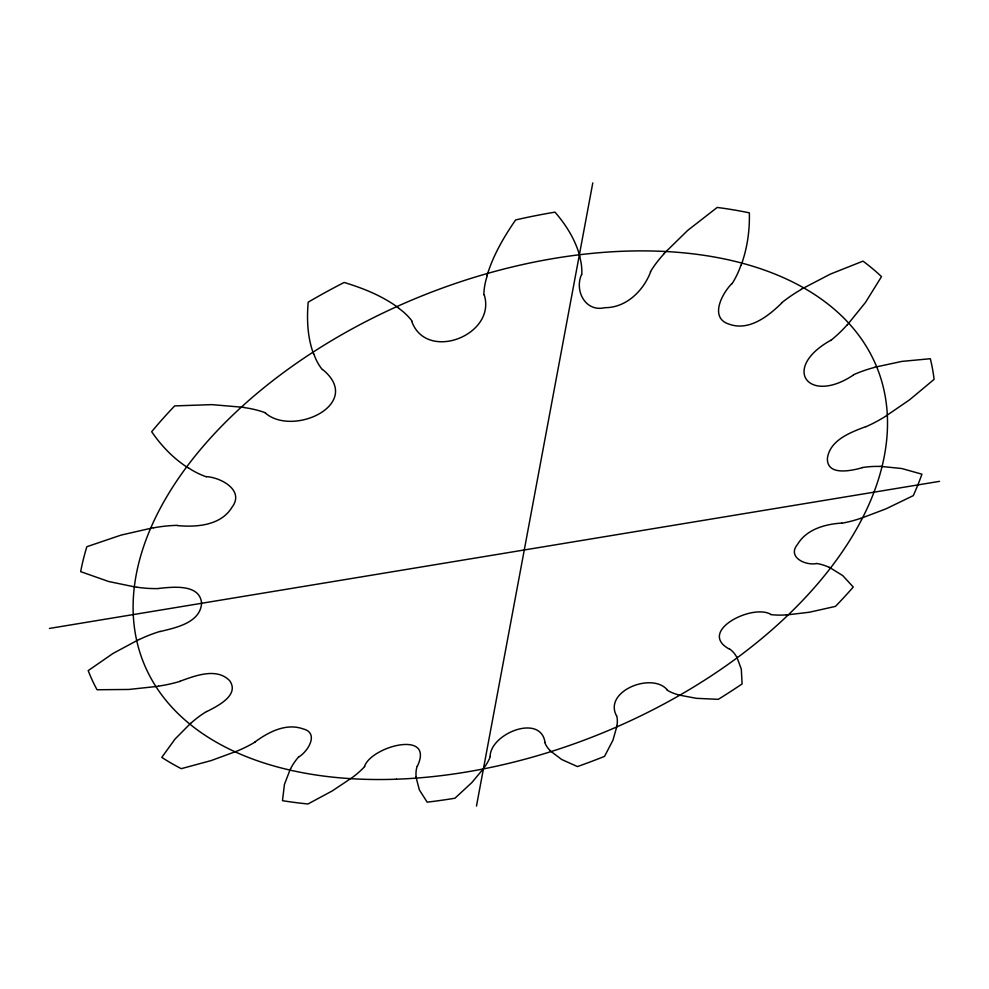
<?xml version="1.0" encoding="UTF-8"?>
<svg xmlns="http://www.w3.org/2000/svg" width="989" height="989" viewBox="0 0 989 989"><rect width="100%" height="100%" fill="white"/><g stroke="black" fill="none" stroke-linecap="round" stroke-linejoin="round"><path stroke-width="1.48" d="M617.087 725.642L612.945 740.229L604.526 756.387A449.636 269.948 -21.9 0 1 577.44 766.574L561.665 759.49L550.144 750.762M490.136 756.461C490.309 733.702 540.662 713.193 545.038 742.455M476.475 806.072L592.794 182.928M581.495 274.645C574.337 290.704 585.401 312.376 604.86 307.678C626.198 307.839 643.48 290.741 650.663 271.777M487.021 275.634C493.054 255.508 503.76 237.125 515.64 219.929A449.636 269.948 -21.9 0 1 554.99 212.141C566.178 225.084 575.623 240.03 579.9 256.744M741.107 265.25C747.288 248.548 749.786 230.622 749.365 212.858A449.636 269.948 -21.9 0 0 717.21 207.443L687.676 230.425L664.039 253.555M417.358 766.24C434.937 729.202 371.085 746.386 364.496 766.512M290.482 768.676L284.436 784.438L282.483 800.682A449.636 269.948 -21.9 0 0 307.962 803.983L332.267 790.916L352.393 777.453A81.988 44.023 -16.9 0 0 364.706 766.537M484.313 767.612L471.815 782.608L454.915 798.234A449.636 269.948 -21.9 0 1 427.161 802.166L419.361 789.902L415.973 776.946M731.872 283.596C721.995 293.51 709.026 317.988 729.165 324.182C749.032 331.414 768.342 316.208 781.73 303.017M847.116 325.146L865.437 302.498L881.508 276.623A449.636 269.948 -21.9 0 0 863.001 261.133L830.34 274.114L801.251 289.27M298.901 756.882C308.185 751.269 319.484 732.713 302.807 728.819C286.031 722.848 268.378 732.107 255.051 741.911M191.297 722.662L175.004 739.092L161.788 757.401A449.636 269.948 -21.9 0 0 181.247 768.676L211.065 760.603L237.385 750.948A87.131 48.881 -15.1 0 0 255.199 742.01M830.673 340.327C780.531 368.39 808.656 405.206 853.581 374.893M206.726 711.586C217.357 706.257 240.006 695.069 229.609 680.617C216.467 667.241 195.105 675.833 180.035 681.211M139.029 639.475L113.055 653.42L88.194 670.616A449.636 269.948 -21.9 0 0 97.046 689.753L128.879 689.457L158.5 686.267M865.845 426.605C850.627 432.354 829.771 440.031 827.385 458.488C826.903 476.142 851.331 470.813 862.161 467.735M860.393 518.545L885.959 508.853L913.267 495.65A449.636 269.948 -21.9 0 0 921.933 474.176L901.708 468.514L880.123 466.326M874.239 367.352L901.844 361.405L930.315 358.723A449.636 269.948 -21.9 0 1 934.098 379.368L909.62 399.779L885.167 416.542A91.68 53.765 -29.7 0 1 865.894 426.766M160.218 631.526C175.819 627.718 200.174 622.835 201.608 603.29C199.939 583.683 172.976 586.971 158.945 588.381M153.468 527.693L121.029 535.111L86.847 546.719A449.636 269.948 -21.9 0 0 80.665 571.642L108.765 581.544L136.791 587.33M49.45 628.435L939.55 481.346M841.775 523.082C825.345 524.083 806.628 529.202 797.653 544.21C786.836 556.931 805.182 565.696 816.271 563.594M786.342 614.985L809.422 612.228L835.445 606.393A449.636 269.948 -21.9 0 0 853.26 587.033L842.739 575.61L829.326 567.278M177.254 525.567C196.502 527.397 220.967 525.579 232.007 507.246C244.876 490.346 221.042 477.588 206.528 476.624M244.147 407.381L211.807 404.625L174.682 405.91A449.636 269.948 -21.9 0 0 151.676 431.711C161.454 446.064 173.792 458.834 188.516 468.118M770.864 614.429C752.58 603.228 696.491 631.612 729.647 649.254M678.17 694.884L696.343 698.321L718.286 699.334A449.636 269.948 -21.9 0 0 742.096 683.931L741.305 669.133L736.706 656.721M265.361 413.043C293.313 437.336 364.595 403.784 322.575 369.453M398.616 307.95C382.397 295.909 363.359 288.306 344.16 282.458A449.636 269.948 -21.9 0 0 308.209 302.152C306.677 319.571 307.455 337.62 313.661 354.136M667.365 690.001C652.443 671.716 603.389 690.952 616.431 715.677M411.671 321.165C426.296 362.666 497.022 335.061 484.165 294.635M139.14 639.586A89.603 51.453 -14.5 0 1 160.156 631.365M158.883 588.579A98.208 62.381 -14.1 0 1 136.89 587.182M153.493 527.842A95.34 58.289 -13.8 0 1 177.315 525.357M206.342 476.822A101.743 68.612 -16.4 0 1 188.701 467.995M244.048 407.567A99.988 65.299 -14.8 0 1 265.547 412.833M322.29 369.602A103.041 71.517 -21.3 0 1 313.896 354.062M398.431 308.111A102.572 70.404 -18.3 0 1 411.956 321.005M483.844 294.697A102.201 69.589 -26.5 0 1 487.268 275.634M579.665 256.843A102.955 71.282 -23.7 0 1 581.804 274.583M650.403 271.74A99.135 63.865 -29.5 0 1 664.212 253.629M740.885 265.262A101.162 67.462 -28.1 0 1 732.132 283.633M781.57 302.881A94.14 56.744 -30 0 1 801.325 289.406M846.955 325.097A97.169 60.836 -29.9 0 1 830.822 340.439M853.532 374.72A88.342 50.118 -29 0 1 874.214 367.5M862.223 467.562A82.989 44.913 -27.3 0 1 880.025 466.462M860.393 518.421A85.919 47.682 -28.4 0 1 841.726 523.255M816.419 563.433A78.959 41.402 -25.3 0 1 829.165 567.389M786.416 614.861A81.049 43.195 -26.5 0 1 770.728 614.577M729.845 649.118A76.734 39.585 -23.2 0 1 736.533 656.807M678.306 694.773A77.76 40.413 -24.4 0 1 667.167 690.124M616.654 715.591A76.524 39.412 -21 0 1 616.913 725.679M550.304 750.676A76.4 39.313 -22.3 0 1 544.815 742.541M490.359 756.424A78.329 40.883 -18.9 0 1 484.153 767.612M416.159 776.897A77.055 39.844 -20.1 0 1 417.123 766.277M290.667 768.663A79.689 42.02 -18 0 1 298.678 756.857M191.47 722.699A84.053 45.902 -16.1 0 1 206.565 711.487M180.097 681.359A92.929 55.248 -13.9 0 1 158.512 686.131M396.404 779.208A395.279 236.445 -21.9 0 0 878.677 371.988A395.279 236.445 -21.9 0 0 255.83 394.413A395.279 236.445 -21.9 0 0 396.404 779.208"/></g></svg>
